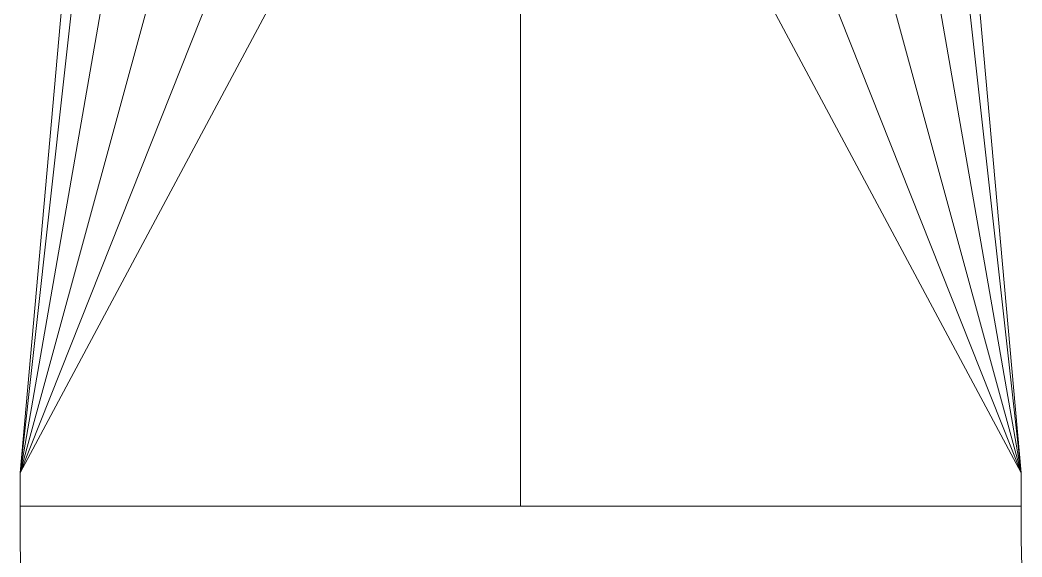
# Model space of a CAD drawing. Extents: x -57174 to 10055, y -18330 to 89882.
# Drawn here: x -36123.6 to -35823.5, y 73143.6 to 73304.3 of the extents above; entities that cross this region are included whole.
import ezdxf

# ---------------------------------------------------------------- set-up
doc = ezdxf.new("R2010")
doc.units = 0
doc.header["$LTSCALE"] = 50
doc.header["$MEASUREMENT"] = 0
doc.layers.add('SUPPLY', color=6, linetype='CONTINUOUS')

msp = doc.modelspace()

# ---------------------------------------------------------------- linework, layer by layer
at = {"layer": 'SUPPLY', "lineweight": 0}
msp.add_lwpolyline([(-35973.65, 73158.81), (-35973.65, 73927.32)], dxfattribs=at)
at = {"layer": 'SUPPLY', "lineweight": 0, "flags": 128}
for points, elevation in [([(-36047.07, 73448.81), (-36123.56, 73168.85)], 3560.88), ([(-36074.71, 73448.81), (-36123.56, 73168.85), (-36012.25, 73448.81)], 3560.88), ([(-36092.47, 73448.81), (-36123.56, 73168.85)], 3560.88), ([(-35848.78, 73448.81), (-36098.56, 73448.81), (-36123.56, 73168.85)], 3560.88), ([(-35973.68, 73448.81), (-36123.56, 73168.85), (-36123.56, 73158.83), (-35823.77, 73158.83)], 3560.88), ([(-35823.77, 73158.83), (-35823.77, 73168.85), (-35973.68, 73448.81)], 3560.88), ([(-35872.63, 73448.81), (-35823.77, 73168.85), (-35935.08, 73448.81)], 3560.88), ([(-35854.86, 73448.81), (-35823.77, 73168.85), (-35900.26, 73448.81)], 3560.88), ([(-35848.78, 73448.81), (-35823.77, 73168.85)], 3560.88), ([(-36123.52, 73158.84), (-35823.76, 73158.84)], 3496.76), ([(-36123.52, 73148.85), (-36123.52, 73158.84)], 3496.76), ([(-35823.76, 73158.84), (-35823.76, 73148.85)], 3496.76), ([(-36123.28, 73134.43), (-36123.52, 73148.85)], 3496.76), ([(-35823.76, 73148.85), (-35823.52, 73140.69)], 3496.76)]:
    msp.add_lwpolyline(points, dxfattribs=dict(at, elevation=elevation))

doc.saveas('drawing.dxf')
